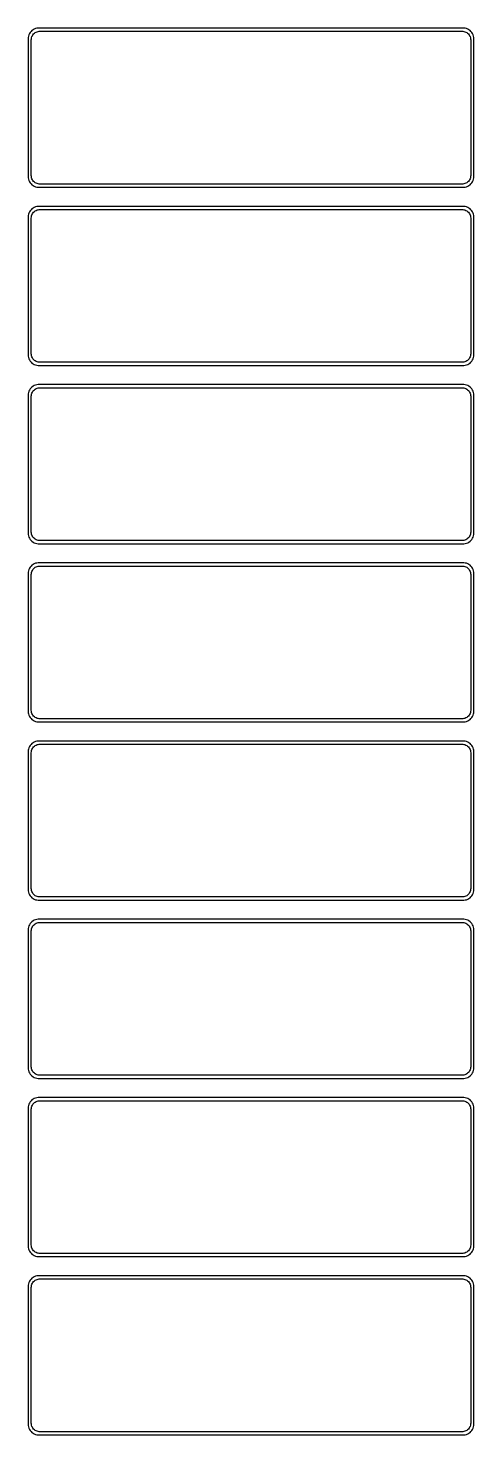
# Model space of a CAD drawing. Header units: metres. Extents: x -105 to 105, y 1223 to 2473.
# Drawn here: x -105 to 105, y 1811 to 2473 of the extents above; entities that cross this region are included whole.
import ezdxf

# ---------------------------------------------------------------- set-up
doc = ezdxf.new("R2010")
doc.units = ezdxf.units.M

msp = doc.modelspace()

# ---------------------------------------------------------------- linework, layer by layer
for p, q in [((-102.129, 2473.02), (-102.679, 2472.72)), ((-101.545, 2473.26), (-102.129, 2473.02)), ((-100.937, 2473.41), (-101.545, 2473.26)), ((-100.314, 2473.49), (-100.937, 2473.41)), ((100.314, 2473.49), (-100.314, 2473.49)), ((100.937, 2473.41), (100.314, 2473.49)), ((101.545, 2473.26), (100.937, 2473.41)), ((102.129, 2473.02), (101.545, 2473.26)), ((102.679, 2472.72), (102.129, 2473.02)), ((-104.961, 2469.13), (-105, 2468.5)), ((-105, 2468.5), (-105, 2403.5)), ((-104.843, 2469.74), (-104.961, 2469.13)), ((-104.649, 2470.34), (-104.843, 2469.74)), ((-104.382, 2470.91), (-104.649, 2470.34)), ((-104.045, 2471.44), (-104.382, 2470.91)), ((-103.645, 2471.92), (-104.045, 2471.44)), ((-103.187, 2472.35), (-103.645, 2471.92)), ((-103.5, 2468), (-103.468, 2468.5)), ((-103.5, 2404), (-103.5, 2468)), ((-103.468, 2468.5), (-103.374, 2468.99)), ((-103.374, 2468.99), (-103.219, 2469.47)), ((-103.219, 2469.47), (-103.005, 2469.93)), ((-102.679, 2472.72), (-103.187, 2472.35)), ((-103.005, 2469.93), (-102.736, 2470.35)), ((-102.736, 2470.35), (-102.416, 2470.74)), ((-102.416, 2470.74), (-102.05, 2471.08)), ((-102.05, 2471.08), (-101.643, 2471.38)), ((-101.643, 2471.38), (-101.203, 2471.62)), ((-101.203, 2471.62), (-100.736, 2471.8)), ((-100.736, 2471.8), (-100.25, 2471.93)), ((-100.25, 2471.93), (-99.7512, 2471.99)), ((-99.7512, 2471.99), (99.7512, 2471.99)), ((99.7512, 2471.99), (100.25, 2471.93)), ((100.25, 2471.93), (100.736, 2471.8)), ((100.736, 2471.8), (101.203, 2471.62)), ((101.203, 2471.62), (101.643, 2471.38)), ((101.643, 2471.38), (102.05, 2471.08)), ((102.05, 2471.08), (102.416, 2470.74)), ((102.416, 2470.74), (102.736, 2470.35)), ((103.187, 2472.35), (102.679, 2472.72)), ((102.736, 2470.35), (103.005, 2469.93)), ((103.005, 2469.93), (103.219, 2469.47)), ((103.645, 2471.92), (103.187, 2472.35)), ((103.219, 2469.47), (103.374, 2468.99)), ((103.374, 2468.99), (103.468, 2468.5)), ((103.468, 2468.5), (103.5, 2468)), ((103.5, 2468), (103.5, 2404)), ((104.045, 2471.44), (103.645, 2471.92)), ((104.382, 2470.91), (104.045, 2471.44)), ((104.649, 2470.34), (104.382, 2470.91)), ((104.843, 2469.74), (104.649, 2470.34)), ((104.961, 2469.13), (104.843, 2469.74)), ((105, 2468.5), (104.961, 2469.13)), ((105, 2403.5), (105, 2468.5)), ((-105, 2403.5), (-104.961, 2402.87)), ((-104.961, 2402.87), (-104.843, 2402.26)), ((-104.843, 2402.26), (-104.649, 2401.66)), ((-104.649, 2401.66), (-104.382, 2401.09)), ((-104.382, 2401.09), (-104.045, 2400.56)), ((-104.045, 2400.56), (-103.645, 2400.08)), ((-103.645, 2400.08), (-103.187, 2399.65)), ((-103.468, 2403.5), (-103.5, 2404)), ((-103.374, 2403.01), (-103.468, 2403.5)), ((-103.219, 2402.53), (-103.374, 2403.01)), ((-103.005, 2402.07), (-103.219, 2402.53)), ((-102.736, 2401.65), (-103.005, 2402.07)), ((-102.416, 2401.26), (-102.736, 2401.65)), ((-102.05, 2400.92), (-102.416, 2401.26)), ((-101.643, 2400.62), (-102.05, 2400.92)), ((-101.203, 2400.38), (-101.643, 2400.62)), ((-100.736, 2400.2), (-101.203, 2400.38)), ((-100.25, 2400.07), (-100.736, 2400.2)), ((-99.7512, 2400.01), (-100.25, 2400.07)), ((99.7512, 2400.01), (-99.7512, 2400.01)), ((100.25, 2400.07), (99.7512, 2400.01)), ((100.736, 2400.2), (100.25, 2400.07)), ((101.203, 2400.38), (100.736, 2400.2)), ((101.643, 2400.62), (101.203, 2400.38)), ((102.05, 2400.92), (101.643, 2400.62)), ((102.416, 2401.26), (102.05, 2400.92)), ((102.736, 2401.65), (102.416, 2401.26)), ((103.005, 2402.07), (102.736, 2401.65)), ((103.219, 2402.53), (103.005, 2402.07)), ((103.187, 2399.65), (103.645, 2400.08)), ((103.374, 2403.01), (103.219, 2402.53)), ((103.468, 2403.5), (103.374, 2403.01)), ((103.5, 2404), (103.468, 2403.5)), ((103.645, 2400.08), (104.045, 2400.56)), ((104.045, 2400.56), (104.382, 2401.09)), ((104.382, 2401.09), (104.649, 2401.66)), ((104.649, 2401.66), (104.843, 2402.26)), ((104.843, 2402.26), (104.961, 2402.87)), ((104.961, 2402.87), (105, 2403.5)), ((-103.187, 2399.65), (-102.679, 2399.28)), ((-102.679, 2399.28), (-102.129, 2398.98)), ((-102.129, 2398.98), (-101.545, 2398.74)), ((-101.545, 2398.74), (-100.937, 2398.59)), ((-100.937, 2398.59), (-100.314, 2398.51)), ((-100.314, 2398.51), (100.314, 2398.51)), ((100.314, 2398.51), (100.937, 2398.59)), ((100.937, 2398.59), (101.545, 2398.74)), ((101.545, 2398.74), (102.129, 2398.98)), ((102.129, 2398.98), (102.679, 2399.28)), ((102.679, 2399.28), (103.187, 2399.65)), ((-104.382, 2386.91), (-104.649, 2386.34)), ((-104.045, 2387.44), (-104.382, 2386.91)), ((-103.645, 2387.92), (-104.045, 2387.44)), ((-103.187, 2388.35), (-103.645, 2387.92)), ((-102.679, 2388.72), (-103.187, 2388.35)), ((-102.736, 2386.35), (-102.416, 2386.74)), ((-102.129, 2389.02), (-102.679, 2388.72)), ((-102.416, 2386.74), (-102.05, 2387.08)), ((-101.545, 2389.26), (-102.129, 2389.02)), ((-102.05, 2387.08), (-101.643, 2387.38)), ((-101.643, 2387.38), (-101.203, 2387.62)), ((-100.937, 2389.41), (-101.545, 2389.26)), ((-101.203, 2387.62), (-100.736, 2387.8)), ((-100.314, 2389.49), (-100.937, 2389.41)), ((-100.736, 2387.8), (-100.25, 2387.93)), ((100.314, 2389.49), (-100.314, 2389.49)), ((-100.25, 2387.93), (-99.7512, 2387.99)), ((-99.7512, 2387.99), (99.7512, 2387.99)), ((99.7512, 2387.99), (100.25, 2387.93)), ((100.25, 2387.93), (100.736, 2387.8)), ((100.937, 2389.41), (100.314, 2389.49)), ((100.736, 2387.8), (101.203, 2387.62)), ((101.545, 2389.26), (100.937, 2389.41)), ((101.203, 2387.62), (101.643, 2387.38)), ((102.129, 2389.02), (101.545, 2389.26)), ((101.643, 2387.38), (102.05, 2387.08)), ((102.05, 2387.08), (102.416, 2386.74)), ((102.679, 2388.72), (102.129, 2389.02)), ((102.416, 2386.74), (102.736, 2386.35)), ((103.187, 2388.35), (102.679, 2388.72)), ((103.645, 2387.92), (103.187, 2388.35)), ((104.045, 2387.44), (103.645, 2387.92)), ((104.382, 2386.91), (104.045, 2387.44)), ((104.649, 2386.34), (104.382, 2386.91)), ((-104.961, 2385.13), (-105, 2384.5)), ((-105, 2384.5), (-105, 2319.5)), ((-104.843, 2385.74), (-104.961, 2385.13)), ((-104.649, 2386.34), (-104.843, 2385.74)), ((-103.5, 2384), (-103.468, 2384.5)), ((-103.5, 2320), (-103.5, 2384)), ((-103.468, 2384.5), (-103.374, 2384.99)), ((-103.374, 2384.99), (-103.219, 2385.47)), ((-103.219, 2385.47), (-103.005, 2385.93)), ((-103.005, 2385.93), (-102.736, 2386.35)), ((102.736, 2386.35), (103.005, 2385.93)), ((103.005, 2385.93), (103.219, 2385.47)), ((103.219, 2385.47), (103.374, 2384.99)), ((103.374, 2384.99), (103.468, 2384.5)), ((103.468, 2384.5), (103.5, 2384)), ((103.5, 2384), (103.5, 2320)), ((104.843, 2385.74), (104.649, 2386.34)), ((104.961, 2385.13), (104.843, 2385.74)), ((105, 2384.5), (104.961, 2385.13)), ((105, 2319.5), (105, 2384.5)), ((-105, 2319.5), (-104.961, 2318.87)), ((-104.961, 2318.87), (-104.843, 2318.26)), ((-104.843, 2318.26), (-104.649, 2317.66)), ((-104.649, 2317.66), (-104.382, 2317.09)), ((-104.382, 2317.09), (-104.045, 2316.56)), ((-104.045, 2316.56), (-103.645, 2316.08)), ((-103.645, 2316.08), (-103.187, 2315.65)), ((-103.468, 2319.5), (-103.5, 2320)), ((-103.374, 2319.01), (-103.468, 2319.5)), ((-103.219, 2318.53), (-103.374, 2319.01)), ((-103.005, 2318.07), (-103.219, 2318.53)), ((-103.187, 2315.65), (-102.679, 2315.28)), ((-102.736, 2317.65), (-103.005, 2318.07)), ((-102.416, 2317.26), (-102.736, 2317.65)), ((-102.679, 2315.28), (-102.129, 2314.98)), ((-102.05, 2316.92), (-102.416, 2317.26)), ((-102.129, 2314.98), (-101.545, 2314.74)), ((-101.643, 2316.62), (-102.05, 2316.92)), ((-101.203, 2316.38), (-101.643, 2316.62)), ((-101.545, 2314.74), (-100.937, 2314.59)), ((-100.736, 2316.2), (-101.203, 2316.38)), ((-100.937, 2314.59), (-100.314, 2314.51)), ((-100.25, 2316.07), (-100.736, 2316.2)), ((-100.314, 2314.51), (100.314, 2314.51)), ((-99.7512, 2316.01), (-100.25, 2316.07)), ((99.7512, 2316.01), (-99.7512, 2316.01)), ((100.25, 2316.07), (99.7512, 2316.01)), ((100.736, 2316.2), (100.25, 2316.07)), ((100.314, 2314.51), (100.937, 2314.59)), ((101.203, 2316.38), (100.736, 2316.2)), ((100.937, 2314.59), (101.545, 2314.74)), ((101.643, 2316.62), (101.203, 2316.38)), ((101.545, 2314.74), (102.129, 2314.98)), ((102.05, 2316.92), (101.643, 2316.62)), ((102.416, 2317.26), (102.05, 2316.92)), ((102.129, 2314.98), (102.679, 2315.28)), ((102.736, 2317.65), (102.416, 2317.26)), ((102.679, 2315.28), (103.187, 2315.65)), ((103.005, 2318.07), (102.736, 2317.65)), ((103.219, 2318.53), (103.005, 2318.07)), ((103.187, 2315.65), (103.645, 2316.08)), ((103.374, 2319.01), (103.219, 2318.53)), ((103.468, 2319.5), (103.374, 2319.01)), ((103.5, 2320), (103.468, 2319.5)), ((103.645, 2316.08), (104.045, 2316.56)), ((104.045, 2316.56), (104.382, 2317.09)), ((104.382, 2317.09), (104.649, 2317.66)), ((104.649, 2317.66), (104.843, 2318.26)), ((104.843, 2318.26), (104.961, 2318.87)), ((104.961, 2318.87), (105, 2319.5)), ((-104.961, 2301.13), (-105, 2300.5)), ((-104.843, 2301.74), (-104.961, 2301.13)), ((-104.649, 2302.34), (-104.843, 2301.74)), ((-104.382, 2302.91), (-104.649, 2302.34)), ((-104.045, 2303.44), (-104.382, 2302.91)), ((-103.645, 2303.92), (-104.045, 2303.44)), ((-103.187, 2304.35), (-103.645, 2303.92)), ((-103.468, 2300.5), (-103.374, 2300.99)), ((-103.374, 2300.99), (-103.219, 2301.47)), ((-103.219, 2301.47), (-103.005, 2301.93)), ((-102.679, 2304.72), (-103.187, 2304.35)), ((-103.005, 2301.93), (-102.736, 2302.35)), ((-102.736, 2302.35), (-102.416, 2302.74)), ((-102.129, 2305.02), (-102.679, 2304.72)), ((-102.416, 2302.74), (-102.05, 2303.08)), ((-101.545, 2305.26), (-102.129, 2305.02)), ((-102.05, 2303.08), (-101.643, 2303.38)), ((-101.643, 2303.38), (-101.203, 2303.62)), ((-100.937, 2305.41), (-101.545, 2305.26)), ((-101.203, 2303.62), (-100.736, 2303.8)), ((-100.314, 2305.49), (-100.937, 2305.41)), ((-100.736, 2303.8), (-100.25, 2303.93)), ((100.314, 2305.49), (-100.314, 2305.49)), ((-100.25, 2303.93), (-99.7512, 2303.99)), ((-99.7512, 2303.99), (99.7512, 2303.99)), ((99.7512, 2303.99), (100.25, 2303.93)), ((100.25, 2303.93), (100.736, 2303.8)), ((100.937, 2305.41), (100.314, 2305.49)), ((100.736, 2303.8), (101.203, 2303.62)), ((101.545, 2305.26), (100.937, 2305.41)), ((101.203, 2303.62), (101.643, 2303.38)), ((102.129, 2305.02), (101.545, 2305.26)), ((101.643, 2303.38), (102.05, 2303.08)), ((102.05, 2303.08), (102.416, 2302.74)), ((102.679, 2304.72), (102.129, 2305.02)), ((102.416, 2302.74), (102.736, 2302.35)), ((103.187, 2304.35), (102.679, 2304.72)), ((102.736, 2302.35), (103.005, 2301.93)), ((103.005, 2301.93), (103.219, 2301.47)), ((103.645, 2303.92), (103.187, 2304.35)), ((103.219, 2301.47), (103.374, 2300.99)), ((103.374, 2300.99), (103.468, 2300.5)), ((104.045, 2303.44), (103.645, 2303.92)), ((104.382, 2302.91), (104.045, 2303.44)), ((104.649, 2302.34), (104.382, 2302.91)), ((104.843, 2301.74), (104.649, 2302.34)), ((104.961, 2301.13), (104.843, 2301.74)), ((105, 2300.5), (104.961, 2301.13)), ((-105, 2300.5), (-105, 2235.5)), ((-103.5, 2300), (-103.468, 2300.5)), ((-103.5, 2236), (-103.5, 2300)), ((103.468, 2300.5), (103.5, 2300)), ((103.5, 2300), (103.5, 2236)), ((105, 2235.5), (105, 2300.5)), ((-105, 2235.5), (-104.961, 2234.87)), ((-104.961, 2234.87), (-104.843, 2234.26)), ((-104.843, 2234.26), (-104.649, 2233.66)), ((-103.468, 2235.5), (-103.5, 2236)), ((-103.374, 2235.01), (-103.468, 2235.5)), ((-103.219, 2234.53), (-103.374, 2235.01)), ((-103.005, 2234.07), (-103.219, 2234.53)), ((103.219, 2234.53), (103.005, 2234.07)), ((103.374, 2235.01), (103.219, 2234.53)), ((103.468, 2235.5), (103.374, 2235.01)), ((103.5, 2236), (103.468, 2235.5)), ((104.649, 2233.66), (104.843, 2234.26)), ((104.843, 2234.26), (104.961, 2234.87)), ((104.961, 2234.87), (105, 2235.5)), ((-104.649, 2233.66), (-104.382, 2233.09)), ((-104.382, 2233.09), (-104.045, 2232.56)), ((-104.045, 2232.56), (-103.645, 2232.08)), ((-103.645, 2232.08), (-103.187, 2231.65)), ((-103.187, 2231.65), (-102.679, 2231.28)), ((-102.736, 2233.65), (-103.005, 2234.07)), ((-102.416, 2233.26), (-102.736, 2233.65)), ((-102.679, 2231.28), (-102.129, 2230.98)), ((-102.05, 2232.92), (-102.416, 2233.26)), ((-102.129, 2230.98), (-101.545, 2230.74)), ((-101.643, 2232.62), (-102.05, 2232.92)), ((-101.203, 2232.38), (-101.643, 2232.62)), ((-101.545, 2230.74), (-100.937, 2230.59)), ((-100.736, 2232.2), (-101.203, 2232.38)), ((-100.937, 2230.59), (-100.314, 2230.51)), ((-100.25, 2232.07), (-100.736, 2232.2)), ((-100.314, 2230.51), (100.314, 2230.51)), ((-99.7512, 2232.01), (-100.25, 2232.07)), ((99.7512, 2232.01), (-99.7512, 2232.01)), ((100.25, 2232.07), (99.7512, 2232.01)), ((100.736, 2232.2), (100.25, 2232.07)), ((100.314, 2230.51), (100.937, 2230.59)), ((101.203, 2232.38), (100.736, 2232.2)), ((100.937, 2230.59), (101.545, 2230.74)), ((101.643, 2232.62), (101.203, 2232.38)), ((101.545, 2230.74), (102.129, 2230.98)), ((102.05, 2232.92), (101.643, 2232.62)), ((102.416, 2233.26), (102.05, 2232.92)), ((102.129, 2230.98), (102.679, 2231.28)), ((102.736, 2233.65), (102.416, 2233.26)), ((102.679, 2231.28), (103.187, 2231.65)), ((103.005, 2234.07), (102.736, 2233.65)), ((103.187, 2231.65), (103.645, 2232.08)), ((103.645, 2232.08), (104.045, 2232.56)), ((104.045, 2232.56), (104.382, 2233.09)), ((104.382, 2233.09), (104.649, 2233.66)), ((-102.129, 2221.02), (-102.679, 2220.72)), ((-101.545, 2221.26), (-102.129, 2221.02)), ((-100.937, 2221.41), (-101.545, 2221.26)), ((-100.314, 2221.49), (-100.937, 2221.41)), ((100.314, 2221.49), (-100.314, 2221.49)), ((100.937, 2221.41), (100.314, 2221.49)), ((101.545, 2221.26), (100.937, 2221.41)), ((102.129, 2221.02), (101.545, 2221.26)), ((102.679, 2220.72), (102.129, 2221.02)), ((-104.961, 2217.13), (-105, 2216.5)), ((-105, 2216.5), (-105, 2151.5)), ((-104.843, 2217.74), (-104.961, 2217.13)), ((-104.649, 2218.34), (-104.843, 2217.74)), ((-104.382, 2218.91), (-104.649, 2218.34)), ((-104.045, 2219.44), (-104.382, 2218.91)), ((-103.645, 2219.92), (-104.045, 2219.44)), ((-103.187, 2220.35), (-103.645, 2219.92)), ((-103.5, 2216), (-103.468, 2216.5)), ((-103.5, 2152), (-103.5, 2216)), ((-103.468, 2216.5), (-103.374, 2216.99)), ((-103.374, 2216.99), (-103.219, 2217.47)), ((-103.219, 2217.47), (-103.005, 2217.93)), ((-102.679, 2220.72), (-103.187, 2220.35)), ((-103.005, 2217.93), (-102.736, 2218.35)), ((-102.736, 2218.35), (-102.416, 2218.74)), ((-102.416, 2218.74), (-102.05, 2219.08)), ((-102.05, 2219.08), (-101.643, 2219.38)), ((-101.643, 2219.38), (-101.203, 2219.62)), ((-101.203, 2219.62), (-100.736, 2219.8)), ((-100.736, 2219.8), (-100.25, 2219.93)), ((-100.25, 2219.93), (-99.7512, 2219.99)), ((-99.7512, 2219.99), (99.7512, 2219.99)), ((99.7512, 2219.99), (100.25, 2219.93)), ((100.25, 2219.93), (100.736, 2219.8)), ((100.736, 2219.8), (101.203, 2219.62)), ((101.203, 2219.62), (101.643, 2219.38)), ((101.643, 2219.38), (102.05, 2219.08)), ((102.05, 2219.08), (102.416, 2218.74)), ((102.416, 2218.74), (102.736, 2218.35)), ((103.187, 2220.35), (102.679, 2220.72)), ((102.736, 2218.35), (103.005, 2217.93)), ((103.005, 2217.93), (103.219, 2217.47)), ((103.645, 2219.92), (103.187, 2220.35)), ((103.219, 2217.47), (103.374, 2216.99)), ((103.374, 2216.99), (103.468, 2216.5)), ((103.468, 2216.5), (103.5, 2216)), ((103.5, 2216), (103.5, 2152)), ((104.045, 2219.44), (103.645, 2219.92)), ((104.382, 2218.91), (104.045, 2219.44)), ((104.649, 2218.34), (104.382, 2218.91)), ((104.843, 2217.74), (104.649, 2218.34)), ((104.961, 2217.13), (104.843, 2217.74)), ((105, 2216.5), (104.961, 2217.13)), ((105, 2151.5), (105, 2216.5)), ((-105, 2151.5), (-104.961, 2150.87)), ((-104.961, 2150.87), (-104.843, 2150.26)), ((-104.843, 2150.26), (-104.649, 2149.66)), ((-104.649, 2149.66), (-104.382, 2149.09)), ((-104.382, 2149.09), (-104.045, 2148.56)), ((-104.045, 2148.56), (-103.645, 2148.08)), ((-103.645, 2148.08), (-103.187, 2147.65)), ((-103.468, 2151.5), (-103.5, 2152)), ((-103.374, 2151.01), (-103.468, 2151.5)), ((-103.219, 2150.53), (-103.374, 2151.01)), ((-103.005, 2150.07), (-103.219, 2150.53)), ((-102.736, 2149.65), (-103.005, 2150.07)), ((-102.416, 2149.26), (-102.736, 2149.65)), ((-102.05, 2148.92), (-102.416, 2149.26)), ((-101.643, 2148.62), (-102.05, 2148.92)), ((-101.203, 2148.38), (-101.643, 2148.62)), ((-100.736, 2148.2), (-101.203, 2148.38)), ((-100.25, 2148.07), (-100.736, 2148.2)), ((-99.7512, 2148.01), (-100.25, 2148.07)), ((100.25, 2148.07), (99.7512, 2148.01)), ((100.736, 2148.2), (100.25, 2148.07)), ((101.203, 2148.38), (100.736, 2148.2)), ((101.643, 2148.62), (101.203, 2148.38)), ((102.05, 2148.92), (101.643, 2148.62)), ((102.416, 2149.26), (102.05, 2148.92)), ((102.736, 2149.65), (102.416, 2149.26)), ((103.005, 2150.07), (102.736, 2149.65)), ((103.219, 2150.53), (103.005, 2150.07)), ((103.187, 2147.65), (103.645, 2148.08)), ((103.374, 2151.01), (103.219, 2150.53)), ((103.468, 2151.5), (103.374, 2151.01)), ((103.5, 2152), (103.468, 2151.5)), ((103.645, 2148.08), (104.045, 2148.56)), ((104.045, 2148.56), (104.382, 2149.09)), ((104.382, 2149.09), (104.649, 2149.66)), ((104.649, 2149.66), (104.843, 2150.26)), ((104.843, 2150.26), (104.961, 2150.87)), ((104.961, 2150.87), (105, 2151.5)), ((-103.187, 2147.65), (-102.679, 2147.28)), ((-102.679, 2147.28), (-102.129, 2146.98)), ((-102.129, 2146.98), (-101.545, 2146.74)), ((-101.545, 2146.74), (-100.937, 2146.59)), ((-100.937, 2146.59), (-100.314, 2146.51)), ((-100.314, 2146.51), (100.314, 2146.51)), ((99.7512, 2148.01), (-99.7512, 2148.01)), ((100.314, 2146.51), (100.937, 2146.59)), ((100.937, 2146.59), (101.545, 2146.74)), ((101.545, 2146.74), (102.129, 2146.98)), ((102.129, 2146.98), (102.679, 2147.28)), ((102.679, 2147.28), (103.187, 2147.65)), ((-104.382, 2134.91), (-104.649, 2134.34)), ((-104.045, 2135.44), (-104.382, 2134.91)), ((-103.645, 2135.92), (-104.045, 2135.44)), ((-103.187, 2136.35), (-103.645, 2135.92)), ((-102.679, 2136.72), (-103.187, 2136.35)), ((-102.129, 2137.02), (-102.679, 2136.72)), ((-102.416, 2134.74), (-102.05, 2135.08)), ((-101.545, 2137.26), (-102.129, 2137.02)), ((-102.05, 2135.08), (-101.643, 2135.38)), ((-101.643, 2135.38), (-101.203, 2135.62)), ((-100.937, 2137.41), (-101.545, 2137.26)), ((-101.203, 2135.62), (-100.736, 2135.8)), ((-100.314, 2137.49), (-100.937, 2137.41)), ((-100.736, 2135.8), (-100.25, 2135.93)), ((100.314, 2137.49), (-100.314, 2137.49)), ((-100.25, 2135.93), (-99.7512, 2135.99)), ((-99.7512, 2135.99), (99.7512, 2135.99)), ((99.7512, 2135.99), (100.25, 2135.93)), ((100.25, 2135.93), (100.736, 2135.8)), ((100.937, 2137.41), (100.314, 2137.49)), ((100.736, 2135.8), (101.203, 2135.62)), ((101.545, 2137.26), (100.937, 2137.41)), ((101.203, 2135.62), (101.643, 2135.38)), ((102.129, 2137.02), (101.545, 2137.26)), ((101.643, 2135.38), (102.05, 2135.08)), ((102.05, 2135.08), (102.416, 2134.74)), ((102.679, 2136.72), (102.129, 2137.02)), ((103.187, 2136.35), (102.679, 2136.72)), ((103.645, 2135.92), (103.187, 2136.35)), ((104.045, 2135.44), (103.645, 2135.92)), ((104.382, 2134.91), (104.045, 2135.44)), ((104.649, 2134.34), (104.382, 2134.91)), ((-104.961, 2133.13), (-105, 2132.5)), ((-105, 2132.5), (-105, 2067.5)), ((-104.843, 2133.74), (-104.961, 2133.13)), ((-104.649, 2134.34), (-104.843, 2133.74)), ((-103.5, 2132), (-103.468, 2132.5)), ((-103.5, 2068), (-103.5, 2132)), ((-103.468, 2132.5), (-103.374, 2132.99)), ((-103.374, 2132.99), (-103.219, 2133.47)), ((-103.219, 2133.47), (-103.005, 2133.93)), ((-103.005, 2133.93), (-102.736, 2134.35)), ((-102.736, 2134.35), (-102.416, 2134.74)), ((102.416, 2134.74), (102.736, 2134.35)), ((102.736, 2134.35), (103.005, 2133.93)), ((103.005, 2133.93), (103.219, 2133.47)), ((103.219, 2133.47), (103.374, 2132.99)), ((103.374, 2132.99), (103.468, 2132.5)), ((103.468, 2132.5), (103.5, 2132)), ((103.5, 2132), (103.5, 2068)), ((104.843, 2133.74), (104.649, 2134.34)), ((104.961, 2133.13), (104.843, 2133.74)), ((105, 2132.5), (104.961, 2133.13)), ((105, 2067.5), (105, 2132.5)), ((-105, 2067.5), (-104.961, 2066.87)), ((-104.961, 2066.87), (-104.843, 2066.26)), ((-104.843, 2066.26), (-104.649, 2065.66)), ((-104.649, 2065.66), (-104.382, 2065.09)), ((-104.382, 2065.09), (-104.045, 2064.56)), ((-104.045, 2064.56), (-103.645, 2064.08)), ((-103.645, 2064.08), (-103.187, 2063.65)), ((-103.468, 2067.5), (-103.5, 2068)), ((-103.374, 2067.01), (-103.468, 2067.5)), ((-103.219, 2066.53), (-103.374, 2067.01)), ((-103.005, 2066.07), (-103.219, 2066.53)), ((-103.187, 2063.65), (-102.679, 2063.28)), ((-102.736, 2065.65), (-103.005, 2066.07)), ((-102.416, 2065.26), (-102.736, 2065.65)), ((-102.679, 2063.28), (-102.129, 2062.98)), ((-102.05, 2064.92), (-102.416, 2065.26)), ((-102.129, 2062.98), (-101.545, 2062.74)), ((-101.643, 2064.62), (-102.05, 2064.92)), ((-101.203, 2064.38), (-101.643, 2064.62)), ((-101.545, 2062.74), (-100.937, 2062.59)), ((-100.736, 2064.2), (-101.203, 2064.38)), ((-100.937, 2062.59), (-100.314, 2062.51)), ((-100.25, 2064.07), (-100.736, 2064.2)), ((-100.314, 2062.51), (100.314, 2062.51)), ((-99.7512, 2064.01), (-100.25, 2064.07)), ((99.7512, 2064.01), (-99.7512, 2064.01)), ((100.25, 2064.07), (99.7512, 2064.01)), ((100.736, 2064.2), (100.25, 2064.07)), ((100.314, 2062.51), (100.937, 2062.59)), ((101.203, 2064.38), (100.736, 2064.2)), ((100.937, 2062.59), (101.545, 2062.74)), ((101.643, 2064.62), (101.203, 2064.38)), ((101.545, 2062.74), (102.129, 2062.98)), ((102.05, 2064.92), (101.643, 2064.62)), ((102.416, 2065.26), (102.05, 2064.92)), ((102.129, 2062.98), (102.679, 2063.28)), ((102.736, 2065.65), (102.416, 2065.26)), ((102.679, 2063.28), (103.187, 2063.65)), ((103.005, 2066.07), (102.736, 2065.65)), ((103.219, 2066.53), (103.005, 2066.07)), ((103.187, 2063.65), (103.645, 2064.08)), ((103.374, 2067.01), (103.219, 2066.53)), ((103.468, 2067.5), (103.374, 2067.01)), ((103.5, 2068), (103.468, 2067.5)), ((103.645, 2064.08), (104.045, 2064.56)), ((104.045, 2064.56), (104.382, 2065.09)), ((104.382, 2065.09), (104.649, 2065.66)), ((104.649, 2065.66), (104.843, 2066.26)), ((104.843, 2066.26), (104.961, 2066.87)), ((104.961, 2066.87), (105, 2067.5)), ((-104.961, 2049.13), (-105, 2048.5)), ((-104.843, 2049.74), (-104.961, 2049.13)), ((-104.649, 2050.34), (-104.843, 2049.74)), ((-104.382, 2050.91), (-104.649, 2050.34)), ((-104.045, 2051.44), (-104.382, 2050.91)), ((-103.645, 2051.92), (-104.045, 2051.44)), ((-103.187, 2052.35), (-103.645, 2051.92)), ((-103.468, 2048.5), (-103.374, 2048.99)), ((-103.374, 2048.99), (-103.219, 2049.47)), ((-103.219, 2049.47), (-103.005, 2049.93)), ((-102.679, 2052.72), (-103.187, 2052.35)), ((-103.005, 2049.93), (-102.736, 2050.35)), ((-102.736, 2050.35), (-102.416, 2050.74)), ((-102.129, 2053.02), (-102.679, 2052.72)), ((-102.416, 2050.74), (-102.05, 2051.08)), ((-101.545, 2053.26), (-102.129, 2053.02)), ((-102.05, 2051.08), (-101.643, 2051.38)), ((-101.643, 2051.38), (-101.203, 2051.62)), ((-100.937, 2053.41), (-101.545, 2053.26)), ((-101.203, 2051.62), (-100.736, 2051.8)), ((-100.314, 2053.49), (-100.937, 2053.41)), ((-100.736, 2051.8), (-100.25, 2051.93)), ((100.314, 2053.49), (-100.314, 2053.49)), ((-100.25, 2051.93), (-99.7512, 2051.99)), ((-99.7512, 2051.99), (99.7512, 2051.99)), ((99.7512, 2051.99), (100.25, 2051.93)), ((100.25, 2051.93), (100.736, 2051.8)), ((100.937, 2053.41), (100.314, 2053.49)), ((100.736, 2051.8), (101.203, 2051.62)), ((101.545, 2053.26), (100.937, 2053.41)), ((101.203, 2051.62), (101.643, 2051.38)), ((102.129, 2053.02), (101.545, 2053.26)), ((101.643, 2051.38), (102.05, 2051.08)), ((102.05, 2051.08), (102.416, 2050.74)), ((102.679, 2052.72), (102.129, 2053.02)), ((102.416, 2050.74), (102.736, 2050.35)), ((103.187, 2052.35), (102.679, 2052.72)), ((102.736, 2050.35), (103.005, 2049.93)), ((103.005, 2049.93), (103.219, 2049.47)), ((103.645, 2051.92), (103.187, 2052.35)), ((103.219, 2049.47), (103.374, 2048.99)), ((103.374, 2048.99), (103.468, 2048.5)), ((104.045, 2051.44), (103.645, 2051.92)), ((104.382, 2050.91), (104.045, 2051.44)), ((104.649, 2050.34), (104.382, 2050.91)), ((104.843, 2049.74), (104.649, 2050.34)), ((104.961, 2049.13), (104.843, 2049.74)), ((105, 2048.5), (104.961, 2049.13)), ((-105, 2048.5), (-105, 1983.5)), ((-103.5, 2048), (-103.468, 2048.5)), ((-103.5, 1984), (-103.5, 2048)), ((103.468, 2048.5), (103.5, 2048)), ((103.5, 2048), (103.5, 1984)), ((105, 1983.5), (105, 2048.5)), ((-105, 1983.5), (-104.961, 1982.87)), ((-104.961, 1982.87), (-104.843, 1982.26)), ((-103.468, 1983.5), (-103.5, 1984)), ((-103.374, 1983.01), (-103.468, 1983.5)), ((-103.219, 1982.53), (-103.374, 1983.01)), ((-103.005, 1982.07), (-103.219, 1982.53)), ((103.219, 1982.53), (103.005, 1982.07)), ((103.374, 1983.01), (103.219, 1982.53)), ((103.468, 1983.5), (103.374, 1983.01)), ((103.5, 1984), (103.468, 1983.5)), ((104.843, 1982.26), (104.961, 1982.87)), ((104.961, 1982.87), (105, 1983.5)), ((-104.843, 1982.26), (-104.649, 1981.66)), ((-104.649, 1981.66), (-104.382, 1981.09)), ((-104.382, 1981.09), (-104.045, 1980.56)), ((-104.045, 1980.56), (-103.645, 1980.08)), ((-103.645, 1980.08), (-103.187, 1979.65)), ((-103.187, 1979.65), (-102.679, 1979.28)), ((-102.736, 1981.65), (-103.005, 1982.07)), ((-102.416, 1981.26), (-102.736, 1981.65)), ((-102.679, 1979.28), (-102.129, 1978.98)), ((-102.05, 1980.92), (-102.416, 1981.26)), ((-102.129, 1978.98), (-101.545, 1978.74)), ((-101.643, 1980.62), (-102.05, 1980.92)), ((-101.203, 1980.38), (-101.643, 1980.62)), ((-101.545, 1978.74), (-100.937, 1978.59)), ((-100.736, 1980.2), (-101.203, 1980.38)), ((-100.937, 1978.59), (-100.314, 1978.51)), ((-100.25, 1980.07), (-100.736, 1980.2)), ((-100.314, 1978.51), (100.314, 1978.51)), ((-99.7512, 1980.01), (-100.25, 1980.07)), ((99.7512, 1980.01), (-99.7512, 1980.01)), ((100.25, 1980.07), (99.7512, 1980.01)), ((100.736, 1980.2), (100.25, 1980.07)), ((100.314, 1978.51), (100.937, 1978.59)), ((101.203, 1980.38), (100.736, 1980.2)), ((100.937, 1978.59), (101.545, 1978.74)), ((101.643, 1980.62), (101.203, 1980.38)), ((101.545, 1978.74), (102.129, 1978.98)), ((102.05, 1980.92), (101.643, 1980.62)), ((102.416, 1981.26), (102.05, 1980.92)), ((102.129, 1978.98), (102.679, 1979.28)), ((102.736, 1981.65), (102.416, 1981.26)), ((102.679, 1979.28), (103.187, 1979.65)), ((103.005, 1982.07), (102.736, 1981.65)), ((103.187, 1979.65), (103.645, 1980.08)), ((103.645, 1980.08), (104.045, 1980.56)), ((104.045, 1980.56), (104.382, 1981.09)), ((104.382, 1981.09), (104.649, 1981.66)), ((104.649, 1981.66), (104.843, 1982.26)), ((-101.545, 1969.26), (-102.129, 1969.02)), ((-100.937, 1969.41), (-101.545, 1969.26)), ((-100.314, 1969.49), (-100.937, 1969.41)), ((100.314, 1969.49), (-100.314, 1969.49)), ((100.937, 1969.41), (100.314, 1969.49)), ((101.545, 1969.26), (100.937, 1969.41)), ((102.129, 1969.02), (101.545, 1969.26)), ((-104.961, 1965.13), (-105, 1964.5)), ((-105, 1964.5), (-105, 1899.5)), ((-104.843, 1965.74), (-104.961, 1965.13)), ((-104.649, 1966.34), (-104.843, 1965.74)), ((-104.382, 1966.91), (-104.649, 1966.34)), ((-104.045, 1967.44), (-104.382, 1966.91)), ((-103.645, 1967.92), (-104.045, 1967.44)), ((-103.187, 1968.35), (-103.645, 1967.92)), ((-103.5, 1964), (-103.468, 1964.5)), ((-103.5, 1900), (-103.5, 1964)), ((-103.468, 1964.5), (-103.374, 1964.99)), ((-103.374, 1964.99), (-103.219, 1965.47)), ((-103.219, 1965.47), (-103.005, 1965.93)), ((-102.679, 1968.72), (-103.187, 1968.35)), ((-103.005, 1965.93), (-102.736, 1966.35)), ((-102.736, 1966.35), (-102.416, 1966.74)), ((-102.129, 1969.02), (-102.679, 1968.72)), ((-102.416, 1966.74), (-102.05, 1967.08)), ((-102.05, 1967.08), (-101.643, 1967.38)), ((-101.643, 1967.38), (-101.203, 1967.62)), ((-101.203, 1967.62), (-100.736, 1967.8)), ((-100.736, 1967.8), (-100.25, 1967.93)), ((-100.25, 1967.93), (-99.7512, 1967.99)), ((-99.7512, 1967.99), (99.7512, 1967.99)), ((99.7512, 1967.99), (100.25, 1967.93)), ((100.25, 1967.93), (100.736, 1967.8)), ((100.736, 1967.8), (101.203, 1967.62)), ((101.203, 1967.62), (101.643, 1967.38)), ((101.643, 1967.38), (102.05, 1967.08)), ((102.05, 1967.08), (102.416, 1966.74)), ((102.679, 1968.72), (102.129, 1969.02)), ((102.416, 1966.74), (102.736, 1966.35)), ((103.187, 1968.35), (102.679, 1968.72)), ((102.736, 1966.35), (103.005, 1965.93)), ((103.005, 1965.93), (103.219, 1965.47)), ((103.645, 1967.92), (103.187, 1968.35)), ((103.219, 1965.47), (103.374, 1964.99)), ((103.374, 1964.99), (103.468, 1964.5)), ((103.468, 1964.5), (103.5, 1964)), ((103.5, 1964), (103.5, 1900)), ((104.045, 1967.44), (103.645, 1967.92)), ((104.382, 1966.91), (104.045, 1967.44)), ((104.649, 1966.34), (104.382, 1966.91)), ((104.843, 1965.74), (104.649, 1966.34)), ((104.961, 1965.13), (104.843, 1965.74)), ((105, 1964.5), (104.961, 1965.13)), ((105, 1899.5), (105, 1964.5)), ((-105, 1899.5), (-104.961, 1898.87)), ((-104.961, 1898.87), (-104.843, 1898.26)), ((-104.843, 1898.26), (-104.649, 1897.66)), ((-104.649, 1897.66), (-104.382, 1897.09)), ((-104.382, 1897.09), (-104.045, 1896.56)), ((-104.045, 1896.56), (-103.645, 1896.08)), ((-103.468, 1899.5), (-103.5, 1900)), ((-103.374, 1899.01), (-103.468, 1899.5)), ((-103.219, 1898.53), (-103.374, 1899.01)), ((-103.005, 1898.07), (-103.219, 1898.53)), ((-102.736, 1897.65), (-103.005, 1898.07)), ((-102.416, 1897.26), (-102.736, 1897.65)), ((-102.05, 1896.92), (-102.416, 1897.26)), ((-101.643, 1896.62), (-102.05, 1896.92)), ((-101.203, 1896.38), (-101.643, 1896.62)), ((-100.736, 1896.2), (-101.203, 1896.38)), ((-100.25, 1896.07), (-100.736, 1896.2)), ((100.736, 1896.2), (100.25, 1896.07)), ((101.203, 1896.38), (100.736, 1896.2)), ((101.643, 1896.62), (101.203, 1896.38)), ((102.05, 1896.92), (101.643, 1896.62)), ((102.416, 1897.26), (102.05, 1896.92)), ((102.736, 1897.65), (102.416, 1897.26)), ((103.005, 1898.07), (102.736, 1897.65)), ((103.219, 1898.53), (103.005, 1898.07)), ((103.374, 1899.01), (103.219, 1898.53)), ((103.468, 1899.5), (103.374, 1899.01)), ((103.5, 1900), (103.468, 1899.5)), ((103.645, 1896.08), (104.045, 1896.56)), ((104.045, 1896.56), (104.382, 1897.09)), ((104.382, 1897.09), (104.649, 1897.66)), ((104.649, 1897.66), (104.843, 1898.26)), ((104.843, 1898.26), (104.961, 1898.87)), ((104.961, 1898.87), (105, 1899.5)), ((-103.645, 1896.08), (-103.187, 1895.65)), ((-103.187, 1895.65), (-102.679, 1895.28)), ((-102.679, 1895.28), (-102.129, 1894.98)), ((-102.129, 1894.98), (-101.545, 1894.74)), ((-101.545, 1894.74), (-100.937, 1894.59)), ((-100.937, 1894.59), (-100.314, 1894.51)), ((-100.314, 1894.51), (100.314, 1894.51)), ((-99.7512, 1896.01), (-100.25, 1896.07)), ((99.7512, 1896.01), (-99.7512, 1896.01)), ((100.25, 1896.07), (99.7512, 1896.01)), ((100.314, 1894.51), (100.937, 1894.59)), ((100.937, 1894.59), (101.545, 1894.74)), ((101.545, 1894.74), (102.129, 1894.98)), ((102.129, 1894.98), (102.679, 1895.28)), ((102.679, 1895.28), (103.187, 1895.65)), ((103.187, 1895.65), (103.645, 1896.08)), ((-104.382, 1882.91), (-104.649, 1882.34)), ((-104.045, 1883.44), (-104.382, 1882.91)), ((-103.645, 1883.92), (-104.045, 1883.44)), ((-103.187, 1884.35), (-103.645, 1883.92)), ((-102.679, 1884.72), (-103.187, 1884.35)), ((-102.129, 1885.02), (-102.679, 1884.72)), ((-102.416, 1882.74), (-102.05, 1883.08)), ((-101.545, 1885.26), (-102.129, 1885.02)), ((-102.05, 1883.08), (-101.643, 1883.38)), ((-101.643, 1883.38), (-101.203, 1883.62)), ((-100.937, 1885.41), (-101.545, 1885.26)), ((-101.203, 1883.62), (-100.736, 1883.8)), ((-100.314, 1885.49), (-100.937, 1885.41)), ((-100.736, 1883.8), (-100.25, 1883.93)), ((100.314, 1885.49), (-100.314, 1885.49)), ((-100.25, 1883.93), (-99.7512, 1883.99)), ((-99.7512, 1883.99), (99.7512, 1883.99)), ((99.7512, 1883.99), (100.25, 1883.93)), ((100.25, 1883.93), (100.736, 1883.8)), ((100.937, 1885.41), (100.314, 1885.49)), ((100.736, 1883.8), (101.203, 1883.62)), ((101.545, 1885.26), (100.937, 1885.41)), ((101.203, 1883.62), (101.643, 1883.38)), ((102.129, 1885.02), (101.545, 1885.26)), ((101.643, 1883.38), (102.05, 1883.08)), ((102.05, 1883.08), (102.416, 1882.74)), ((102.679, 1884.72), (102.129, 1885.02)), ((103.187, 1884.35), (102.679, 1884.72)), ((103.645, 1883.92), (103.187, 1884.35)), ((104.045, 1883.44), (103.645, 1883.92)), ((104.382, 1882.91), (104.045, 1883.44)), ((104.649, 1882.34), (104.382, 1882.91)), ((-104.961, 1881.13), (-105, 1880.5)), ((-105, 1880.5), (-105, 1815.5)), ((-104.843, 1881.74), (-104.961, 1881.13)), ((-104.649, 1882.34), (-104.843, 1881.74)), ((-103.5, 1880), (-103.468, 1880.5)), ((-103.5, 1816), (-103.5, 1880)), ((-103.468, 1880.5), (-103.374, 1880.99)), ((-103.374, 1880.99), (-103.219, 1881.47)), ((-103.219, 1881.47), (-103.005, 1881.93)), ((-103.005, 1881.93), (-102.736, 1882.35)), ((-102.736, 1882.35), (-102.416, 1882.74)), ((102.416, 1882.74), (102.736, 1882.35)), ((102.736, 1882.35), (103.005, 1881.93)), ((103.005, 1881.93), (103.219, 1881.47)), ((103.219, 1881.47), (103.374, 1880.99)), ((103.374, 1880.99), (103.468, 1880.5)), ((103.468, 1880.5), (103.5, 1880)), ((103.5, 1880), (103.5, 1816)), ((104.843, 1881.74), (104.649, 1882.34)), ((104.961, 1881.13), (104.843, 1881.74)), ((105, 1880.5), (104.961, 1881.13)), ((105, 1815.5), (105, 1880.5)), ((-105, 1815.5), (-104.961, 1814.87)), ((-104.961, 1814.87), (-104.843, 1814.26)), ((-104.843, 1814.26), (-104.649, 1813.66)), ((-104.649, 1813.66), (-104.382, 1813.09)), ((-104.382, 1813.09), (-104.045, 1812.56)), ((-104.045, 1812.56), (-103.645, 1812.08)), ((-103.645, 1812.08), (-103.187, 1811.65)), ((-103.468, 1815.5), (-103.5, 1816)), ((-103.374, 1815.01), (-103.468, 1815.5)), ((-103.219, 1814.53), (-103.374, 1815.01)), ((-103.005, 1814.07), (-103.219, 1814.53)), ((-103.187, 1811.65), (-102.679, 1811.28)), ((-102.736, 1813.65), (-103.005, 1814.07)), ((-102.416, 1813.26), (-102.736, 1813.65)), ((-102.679, 1811.28), (-102.129, 1810.98)), ((-102.05, 1812.92), (-102.416, 1813.26)), ((-102.129, 1810.98), (-101.545, 1810.74)), ((-101.643, 1812.62), (-102.05, 1812.92)), ((-101.203, 1812.38), (-101.643, 1812.62)), ((-101.545, 1810.74), (-100.937, 1810.59)), ((-100.736, 1812.2), (-101.203, 1812.38)), ((-100.937, 1810.59), (-100.314, 1810.51)), ((-100.25, 1812.07), (-100.736, 1812.2)), ((-100.314, 1810.51), (100.314, 1810.51)), ((-99.7512, 1812.01), (-100.25, 1812.07)), ((99.7512, 1812.01), (-99.7512, 1812.01)), ((100.25, 1812.07), (99.7512, 1812.01)), ((100.736, 1812.2), (100.25, 1812.07)), ((100.314, 1810.51), (100.937, 1810.59)), ((101.203, 1812.38), (100.736, 1812.2)), ((100.937, 1810.59), (101.545, 1810.74)), ((101.643, 1812.62), (101.203, 1812.38)), ((101.545, 1810.74), (102.129, 1810.98)), ((102.05, 1812.92), (101.643, 1812.62)), ((102.416, 1813.26), (102.05, 1812.92)), ((102.129, 1810.98), (102.679, 1811.28)), ((102.736, 1813.65), (102.416, 1813.26)), ((102.679, 1811.28), (103.187, 1811.65)), ((103.005, 1814.07), (102.736, 1813.65)), ((103.219, 1814.53), (103.005, 1814.07)), ((103.187, 1811.65), (103.645, 1812.08)), ((103.374, 1815.01), (103.219, 1814.53)), ((103.468, 1815.5), (103.374, 1815.01)), ((103.5, 1816), (103.468, 1815.5)), ((103.645, 1812.08), (104.045, 1812.56)), ((104.045, 1812.56), (104.382, 1813.09)), ((104.382, 1813.09), (104.649, 1813.66)), ((104.649, 1813.66), (104.843, 1814.26)), ((104.843, 1814.26), (104.961, 1814.87)), ((104.961, 1814.87), (105, 1815.5))]:
    msp.add_line(p, q)

doc.saveas('drawing.dxf')
